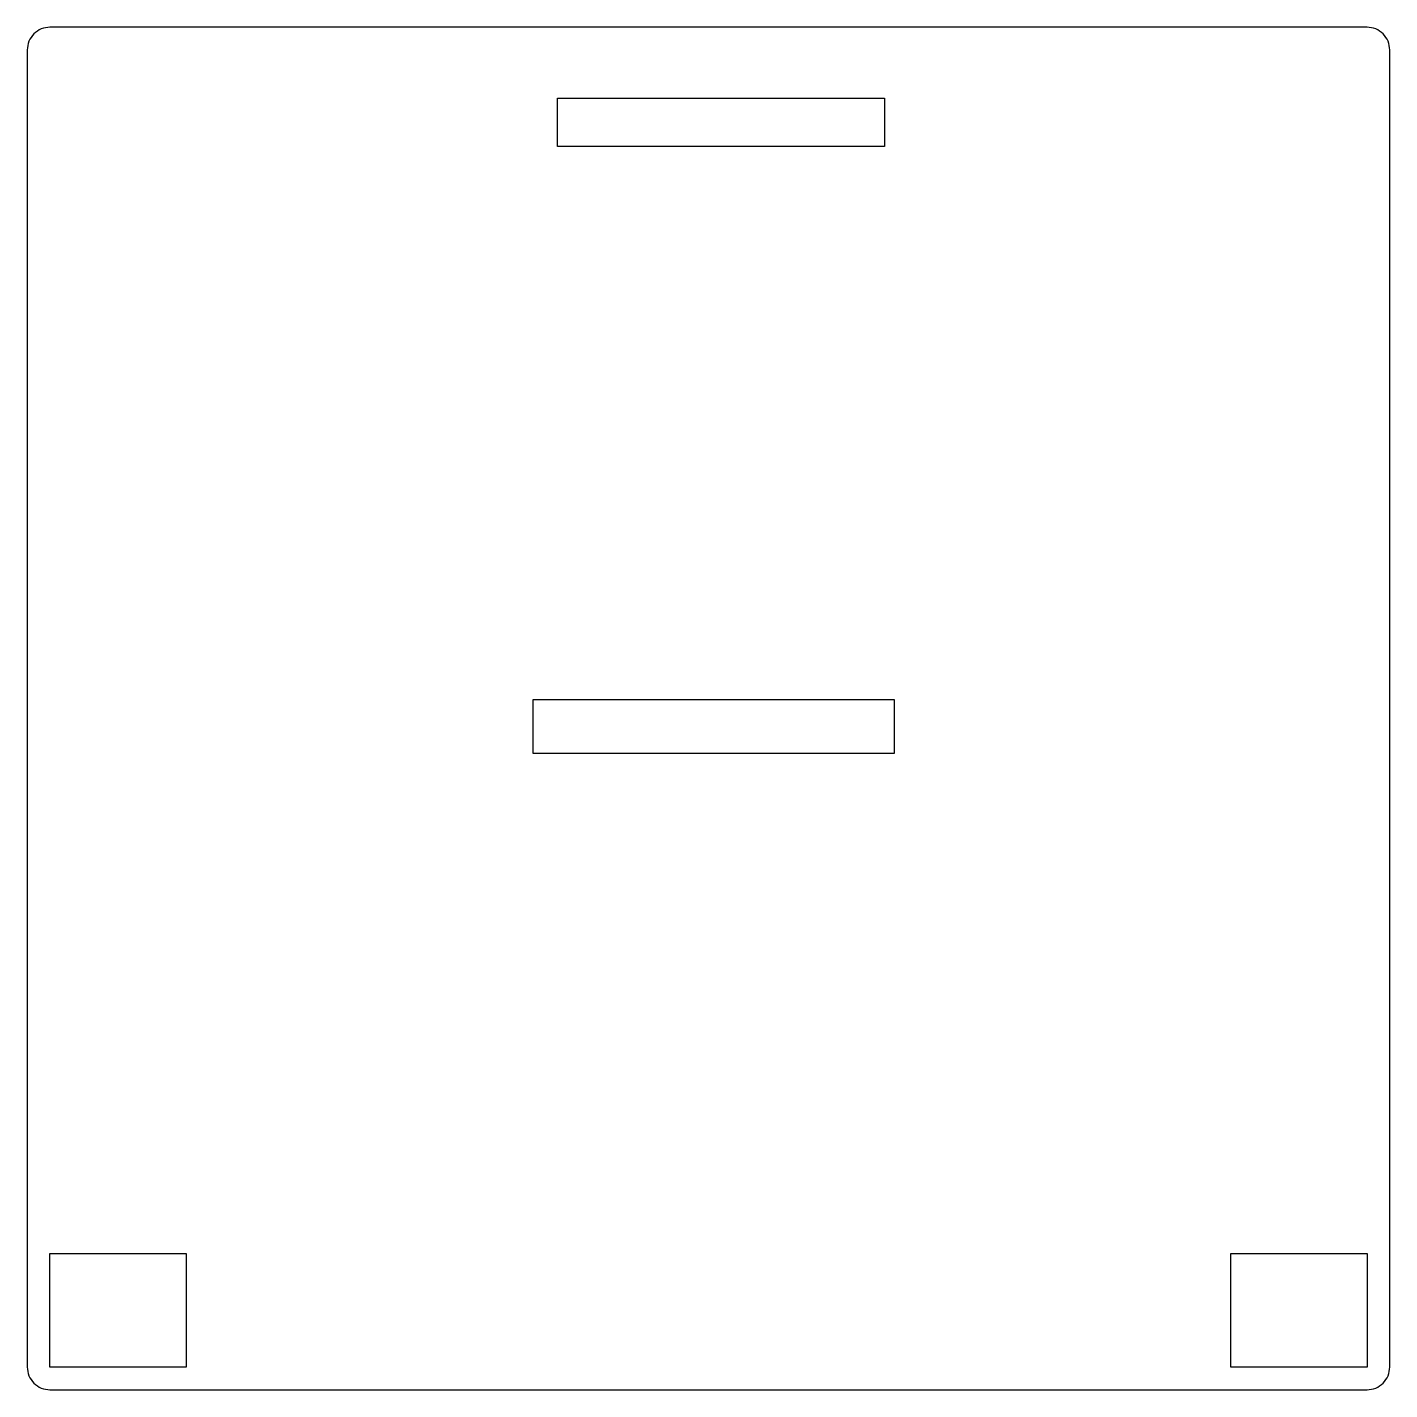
# Model space of a CAD drawing. Header units: inches. Extents: x 0 to 3, y 0 to 3.
import ezdxf

# ---------------------------------------------------------------- set-up
doc = ezdxf.new("R2010")
doc.units = ezdxf.units.IN
doc.header["$MEASUREMENT"] = 0

msp = doc.modelspace()

# ---------------------------------------------------------------- linework, layer by layer
msp.add_lwpolyline([(0, 2.95), (0, 0.05, 0.414214), (0.05, 0), (2.95, 0, 0.414214), (3, 0.05), (3, 2.95, 0.414214), (2.95, 3), (0.05, 3, 0.414214)], format="xyb", close=True)
for points in [[(1.1675, 2.8441), (1.8875, 2.8441), (1.8875, 2.7371), (1.1675, 2.7371)], [(1.909, 1.4011), (1.114, 1.4011), (1.114, 1.5201), (1.909, 1.5201)], [(0.35, 0.3), (0.35, 0.05), (0.05, 0.05), (0.05, 0.3)], [(2.95, 0.3), (2.95, 0.05), (2.65, 0.05), (2.65, 0.3)]]:
    msp.add_lwpolyline(points, close=True)

doc.saveas('drawing.dxf')
